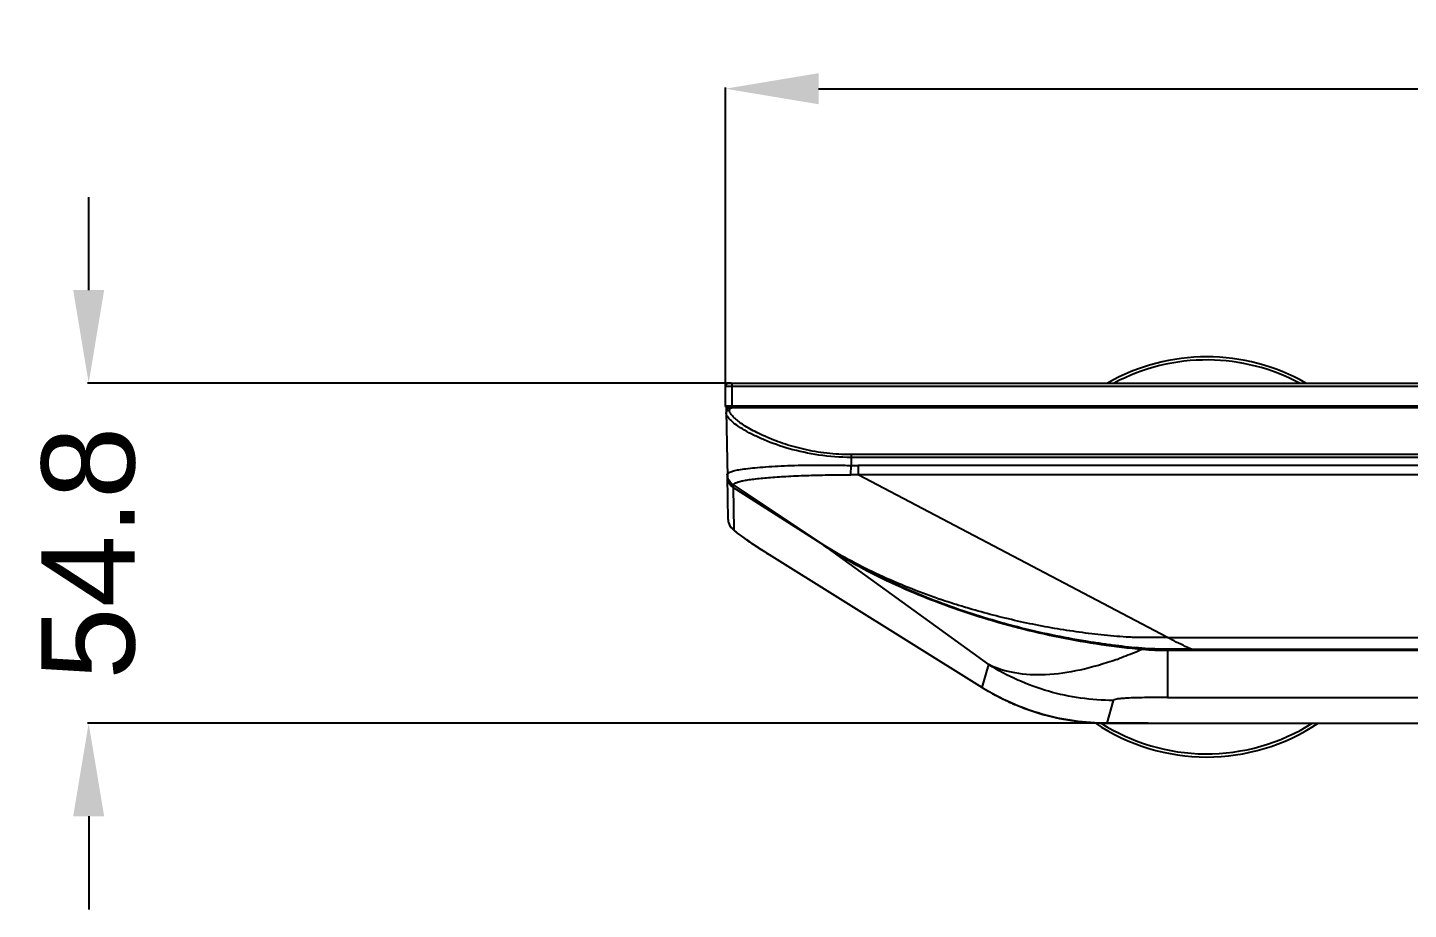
# Model space of a CAD drawing. Header units: millimetres. Extents: x 15137 to 17513, y -10160 to -6800.
# Drawn here: x 15873 to 16095.6, y -8868.5 to -8726.4 of the extents above; entities that cross this region are included whole.
import ezdxf

# ---------------------------------------------------------------- set-up
doc = ezdxf.new("R2010")
doc.units = ezdxf.units.MM
doc.styles.add('ARIAL', font='arial.ttf')
doc.dimstyles.get("Standard").update_dxf_attribs({"dimtxt": 15, "dimasz": 15, "dimexe": 0.18, "dimexo": 0.0625, "dimgap": 4, "dimtad": 0, "dimdec": 1, "dimdsep": 46, "dimtxsty": 'ARIAL', "dimcen": 0, "dimclrd": 5, "dimclre": 5, "dimclrt": 5, "dimadec": 0, "dimazin": 0, "dimtfac": 1, "dimtdec": 1, "dimtofl": 0, "dimtmove": 0, "dimatfit": 3, "dimfxl": 1, "dimtolj": 1, "dimtzin": 0, "dimarcsym": 0})

# ---------------------------------------------------------------- blocks, each defined once
blk = doc.blocks.new('*D68')
at = {"color": 5, "lineweight": -2, "transparency": 16777216}
for p, q in [((15985.49, -8784.1), (15985.49, -8736.03)), ((16316.5, -8788.03), (16316.5, -8736.03)), ((16000.49, -8736.21), (16121.71, -8736.21)), ((16301.5, -8736.21), (16159.94, -8736.21))]:
    blk.add_line(p, q, dxfattribs=at)
at = {"color": 5, "transparency": 16777216}
for points in [[(16000.49, -8733.71), (16000.49, -8738.71), (15985.49, -8736.21)], [(16301.5, -8733.71), (16301.5, -8738.71), (16316.5, -8736.21)]]:
    blk.add_solid(points, dxfattribs=at)
at = {"layer": 'Defpoints', "color": 0, "transparency": 16777216}
for p in [(16316.5, -8736.21), (15985.49, -8784.16), (16316.5, -8788.09)]:
    blk.add_point(p, dxfattribs=at)
at = {"color": 5, "transparency": 16777216, "insert": (16140.82, -8736.21), "char_height": 15, "attachment_point": 5, "style": 'ARIAL'}
blk.add_mtext('\\A1;331', dxfattribs=at)
blk = doc.blocks.new('*D69')
at = {"color": 5, "lineweight": -2, "transparency": 16777216}
for p, q in [((15882.81, -8768.66), (15882.81, -8753.66)), ((15986.43, -8783.66), (15882.63, -8783.66)), ((16053.64, -8838.46), (15882.63, -8838.46)), ((15882.81, -8853.46), (15882.81, -8868.46))]:
    blk.add_line(p, q, dxfattribs=at)
at = {"color": 5, "transparency": 16777216}
for points in [[(15880.31, -8768.66), (15885.31, -8768.66), (15882.81, -8783.66)], [(15880.31, -8853.46), (15885.31, -8853.46), (15882.81, -8838.46)]]:
    blk.add_solid(points, dxfattribs=at)
at = {"layer": 'Defpoints', "color": 0, "transparency": 16777216}
for p in [(15882.81, -8783.66), (15986.49, -8783.66), (16053.7, -8838.46)]:
    blk.add_point(p, dxfattribs=at)
at = {"color": 5, "transparency": 16777216, "insert": (15882.81, -8811.06), "char_height": 15, "attachment_point": 5, "rotation": 90, "style": 'ARIAL'}
blk.add_mtext('\\A1;54.8', dxfattribs=at)

msp = doc.modelspace()

# ---------------------------------------------------------------- linework, layer by layer
at = {"linetype": 'Continuous'}
for p, q in [((15985.49, -8787.36), (15985.49, -8784.16)), ((15985.49, -8784.16), (16290.69, -8784.16)), ((15985.99, -8783.66), (16290.19, -8783.66)), ((15986.49, -8783.66), (15986.49, -8787.66)), ((16290.69, -8787.36), (15985.49, -8787.36)), ((15985.59, -8787.66), (15985.6, -8788.17)), ((15985.79, -8787.66), (15985.59, -8787.66)), ((15985.6, -8788.17), (15985.79, -8798.76)), ((16290.39, -8787.66), (15985.79, -8787.66)), ((15986.49, -8787.68), (15986.1, -8787.68)), ((15986.11, -8787.68), (15986.11, -8788)), ((15988.55, -8791.24), (15988.54, -8791.23)), ((15988.55, -8791.24), (15988.54, -8791.23)), ((16005.73, -8795.18), (16005.73, -8795.62)), ((16137.15, -8795.18), (16005.73, -8795.18)), ((16005.73, -8795.62), (16005.75, -8796.93)), ((16137.15, -8795.62), (16005.73, -8795.62)), ((16005.69, -8798.43), (16005.75, -8796.93)), ((16006.87, -8796.95), (16006.87, -8798.41)), ((16137.15, -8796.95), (16006.87, -8796.95)), ((16056.74, -8824.64), (16006.87, -8798.41)), ((16137.15, -8798.41), (16006.87, -8798.41)), ((15985.91, -8805.62), (15985.79, -8798.76)), ((15986.73, -8800.46), (15986.72, -8800.07)), ((15986.72, -8800.07), (16001.5, -8809.9)), ((16001.5, -8809.9), (15986.73, -8800.46)), ((15986.73, -8800.47), (15986.85, -8807.26)), ((15992.54, -8811.28), (16026.87, -8832.71)), ((15992.54, -8811.28), (16026.87, -8832.7)), ((15992.54, -8811.28), (15992.54, -8811.28)), ((16001.52, -8809.91), (16001.5, -8809.9)), ((16001.52, -8809.91), (16001.5, -8809.9)), ((16001.5, -8809.9), (16001.5, -8809.9)), ((16001.5, -8809.91), (16001.94, -8810.19)), ((16027.93, -8829.02), (16001.94, -8810.19)), ((16056.74, -8824.64), (16137.33, -8824.64)), ((16056.74, -8826.71), (16056.74, -8834.31)), ((16056.74, -8826.71), (16219.45, -8826.71)), ((16060.61, -8826.53), (16060.61, -8826.55)), ((16060.61, -8826.53), (16137.35, -8826.53)), ((16026.87, -8832.7), (16027.93, -8829.02)), ((16026.87, -8832.71), (16026.87, -8832.71)), ((16048.02, -8834.78), (16046.96, -8838.45)), ((16056.74, -8834.31), (16136.16, -8834.31)), ((16046.96, -8838.46), (16046.96, -8838.45)), ((16046.96, -8838.45), (16141.66, -8838.45)), ((16046.96, -8838.46), (16046.96, -8838.46)), ((16046.96, -8838.46), (16141.68, -8838.46))]:
    msp.add_line(p, q, dxfattribs=at)
for points in [[(15985.91, -8805.62), (15985.91, -8805.69), (15985.94, -8805.92), (15985.99, -8806.15), (15986.06, -8806.36), (15986.15, -8806.54), (15986.25, -8806.71), (15986.36, -8806.86), (15986.46, -8806.99), (15986.56, -8807.1), (15986.66, -8807.2), (15986.76, -8807.3), (15986.87, -8807.39), (15986.99, -8807.49), (15987.11, -8807.6), (15987.25, -8807.71), (15987.39, -8807.82), (15987.55, -8807.94), (15987.71, -8808.06), (15987.88, -8808.18), (15988.06, -8808.31), (15988.25, -8808.45), (15988.45, -8808.59), (15988.66, -8808.74), (15988.88, -8808.9), (15989.11, -8809.05), (15989.35, -8809.22), (15989.6, -8809.39), (15989.86, -8809.56), (15990.13, -8809.74), (15990.41, -8809.92), (15990.69, -8810.11), (15990.98, -8810.3), (15991.28, -8810.49), (15991.59, -8810.69), (15991.91, -8810.89), (15992.23, -8811.09), (15992.54, -8811.28)], [(16001.5, -8809.9), (16004.21, -8811.56), (16007.3, -8813.29), (16010.55, -8814.96), (16013.99, -8816.56), (16017.58, -8818.07), (16021.3, -8819.49), (16025.17, -8820.82), (16029.17, -8822.03), (16033.17, -8823.11), (16037.28, -8824.07), (16041.38, -8824.89), (16045.11, -8825.51), (16048.21, -8825.94), (16050.91, -8826.24), (16053.5, -8826.46), (16056.08, -8826.55), (16058.54, -8826.55), (16137.35, -8826.55)]]:
    msp.add_lwpolyline(points, dxfattribs=at)
for centre, radius, start, end in [((16063.09, -8811.66), 32.25, 60.2697, 119.722), ((16063.09, -8811.66), 31.74, 89.4917, 118.0749), ((16063.09, -8811.66), 31.74, 61.9171, 89.4906), ((15985.99, -8784.16), 0.5, 90, 180), ((15985.79, -8787.36), 0.3, 180, 270), ((15986.08, -8788.17), 0.474, 172.6584, 180.9661), ((15986.09, -8788.17), 0.485, 156.6659, 172.667), ((15986.1, -8788.18), 0.508, 90.0106, 97.4107), ((16006.9, -8771.03), 25.92, 267.4557, 269.9353), ((16039.85, -8748.05), 72.75, 237.4688, 238.2), ((16056.12, -8713.12), 111.36, 250.9132, 251.0864), ((16027.89, -8769.49), 62.24, 289.4117, 289.7946), ((16046.95, -8800.51), 37.94, 238.0397, 238.6243), ((16046.97, -8800.49), 37.96, 238.6244, 240.1668), ((16046.97, -8800.49), 37.97, 240.1667, 241.2807), ((16046.96, -8800.5), 37.95, 241.2808, 242.9733), ((16046.96, -8800.5), 37.95, 242.9734, 243.9003), ((16046.96, -8800.5), 37.95, 243.9003, 245.5552), ((16046.96, -8800.5), 37.96, 245.5554, 246.4997), ((16046.97, -8800.49), 37.97, 246.4997, 248.1463), ((16046.96, -8800.51), 37.94, 248.1463, 249.0875), ((16046.96, -8800.5), 37.96, 249.0884, 265.6582), ((16046.97, -8800.46), 37.99, 265.6563, 269.9929), ((16063.09, -8811.66), 32.25, 236.0441, 303.8056), ((16063.09, -8811.66), 31.74, 237.5363, 269.4906), ((16063.09, -8811.66), 31.74, 269.4917, 302.4001)]:
    msp.add_arc(centre, radius, start, end, dxfattribs=at)
msp.add_ellipse((15987.79, -8798.73), major_axis=(-0.02, 2.05), ratio=0.974279, start_param=1.791789, end_param=2.574867, dxfattribs=at)
for points, knots in [([(15985.61, -8788.5), (15985.61, -8788.44), (15985.63, -8788.31), (15985.74, -8788.14), (15985.91, -8788.02), (15986.05, -8788), (15986.11, -8788)], [0, 0, 0, 0, 0.238094, 0.497393, 0.758349, 1, 1, 1, 1]), ([(15988.54, -8791.23), (15988.11, -8790.98), (15987.36, -8790.51), (15986.54, -8789.87), (15986.06, -8789.38), (15985.76, -8789.01), (15985.61, -8788.69), (15985.61, -8788.5)], [0, 0, 0, 0, 0.360573, 0.647868, 0.762927, 0.859024, 1, 1, 1, 1]), ([(15986.04, -8787.68), (15985.95, -8787.69), (15985.79, -8787.76), (15985.68, -8787.9), (15985.64, -8787.97)], [0, 0, 0, 0, 0.503523, 1, 1, 1, 1]), ([(16005.73, -8795.18), (16004.42, -8795.18), (16001.86, -8795.03), (15998.17, -8794.39), (15994.83, -8793.45), (15992.33, -8792.48), (15990.58, -8791.65), (15989.45, -8791.05), (15988.48, -8790.46), (15987.66, -8789.89), (15987.01, -8789.36), (15986.52, -8788.87), (15986.21, -8788.43), (15986.11, -8788.13), (15986.11, -8788)], [0, 0, 0, 0, 0.181513, 0.356151, 0.518247, 0.663275, 0.728153, 0.787282, 0.840184, 0.886389, 0.925478, 0.957209, 0.981697, 1, 1, 1, 1]), ([(16005.73, -8795.62), (16003.99, -8795.62), (16000.62, -8795.37), (15995.92, -8794.36), (15992.43, -8793.15), (15990.06, -8792.07), (15989.02, -8791.51), (15988.55, -8791.24)], [0, 0, 0, 0, 0.290865, 0.563494, 0.803628, 0.907974, 1, 1, 1, 1]), ([(15985.78, -8798.36), (15985.78, -8798.35), (15985.79, -8798.28), (15985.82, -8798.23), (15985.85, -8798.2)], [0, 0, 0, 0, 0.225967, 1, 1, 1, 1]), ([(15986.74, -8800.02), (15986.46, -8799.85), (15985.97, -8799.36), (15985.79, -8798.69), (15985.78, -8798.36)], [0, 0, 0, 0, 0.499063, 1, 1, 1, 1]), ([(15985.85, -8798.2), (15985.89, -8798.16), (15986, -8798.08), (15986.31, -8797.93), (15986.87, -8797.76), (15987.73, -8797.59), (15988.39, -8797.49), (15988.77, -8797.45)], [0, 0, 0, 0, 0.056164, 0.13068, 0.339509, 0.629923, 1, 1, 1, 1]), ([(15988.77, -8797.45), (15989.25, -8797.38), (15990.31, -8797.27), (15992.73, -8797.07), (15996.23, -8796.91), (15999.99, -8796.84), (16003.23, -8796.86), (16004.91, -8796.9), (16005.75, -8796.93)], [0, 0, 0, 0, 0.086707, 0.187984, 0.427801, 0.704384, 0.850991, 1, 1, 1, 1]), ([(15986.72, -8800.07), (15986.45, -8799.9), (15985.97, -8799.41), (15985.79, -8798.74), (15985.78, -8798.42)], [0, 0, 0, 0, 0.500325, 1, 1, 1, 1]), ([(15985.79, -8798.76), (15985.79, -8799.09), (15985.97, -8799.77), (15986.45, -8800.28), (15986.73, -8800.46)], [0, 0, 0, 0, 0.497266, 1, 1, 1, 1]), ([(15986.74, -8800.02), (15986.74, -8800.03), (15986.73, -8800.04), (15986.73, -8800.06), (15986.72, -8800.07)], [0, 0, 0, 0, 0.272833, 1, 1, 1, 1]), ([(15986.74, -8800.02), (15986.75, -8799.95), (15986.85, -8799.86), (15987.01, -8799.77), (15987.27, -8799.65), (15987.7, -8799.52), (15988.34, -8799.37), (15989.15, -8799.23), (15990.52, -8799.04), (15992.56, -8798.84), (15995.37, -8798.66), (15998.58, -8798.52), (16002.06, -8798.44), (16004.46, -8798.43), (16005.69, -8798.43)], [0, 0, 0, 0, 0.01101, 0.019081, 0.029121, 0.055335, 0.089826, 0.132478, 0.182988, 0.305944, 0.454647, 0.623905, 0.807754, 1, 1, 1, 1]), ([(15985.91, -8805.62), (15985.92, -8805.96), (15986.11, -8806.61), (15986.58, -8807.1), (15986.85, -8807.26)], [0, 0, 0, 0, 0.519904, 1, 1, 1, 1]), ([(15986.85, -8807.26), (15986.85, -8807.29), (15986.9, -8807.35), (15986.99, -8807.46), (15987.15, -8807.6), (15987.36, -8807.77), (15987.62, -8807.98), (15988.05, -8808.3), (15988.69, -8808.76), (15989.54, -8809.34), (15990.49, -8809.97), (15991.5, -8810.62), (15992.19, -8811.06), (15992.54, -8811.28)], [0, 0, 0, 0, 0.011161, 0.03193, 0.062244, 0.101594, 0.149348, 0.204684, 0.334596, 0.484559, 0.648918, 0.822382, 1, 1, 1, 1]), ([(16019.7, -8818.36), (16016.52, -8817.25), (16010.28, -8814.78), (16004.34, -8811.63), (16001.51, -8809.88)], [0, 0, 0, 0, 0.503254, 1, 1, 1, 1]), ([(16043.61, -8825.26), (16039.89, -8824.66), (16032.51, -8823.11), (16021.7, -8819.81), (16011.27, -8815.54), (16004.68, -8811.93), (16001.52, -8809.91)], [0, 0, 0, 0, 0.250755, 0.501129, 0.750957, 1, 1, 1, 1]), ([(16001.94, -8810.19), (16003.82, -8811.39), (16007.69, -8813.63), (16015.74, -8817.54), (16026.27, -8821.49), (16039.34, -8824.83), (16048.26, -8826.15), (16052.74, -8826.54)], [0, 0, 0, 0, 0.124386, 0.249043, 0.498851, 0.749245, 1, 1, 1, 1]), ([(16024.78, -8819.98), (16024.38, -8819.86), (16022.79, -8819.39), (16021.2, -8818.87), (16020.02, -8818.47)], [0, 0, 0, 0, 0.250501, 1, 1, 1, 1]), ([(16056.74, -8824.64), (16056.06, -8824.64), (16054.7, -8824.64), (16053, -8824.65), (16051.64, -8824.64), (16050.28, -8824.6), (16048.59, -8824.48), (16046.56, -8824.29), (16044.54, -8824.06), (16042.53, -8823.8), (16039.85, -8823.41), (16036.53, -8822.83), (16032.57, -8822.02), (16028.65, -8821.07), (16026.07, -8820.36), (16024.78, -8819.98)], [0, 0, 0, 0, 0.062893, 0.12578, 0.157218, 0.188646, 0.251474, 0.314257, 0.376997, 0.439683, 0.502302, 0.627303, 0.751953, 0.876201, 1, 1, 1, 1]), ([(16060.61, -8826.53), (16060.28, -8826.38), (16058.98, -8825.78), (16057.69, -8825.14), (16056.74, -8824.64)], [0, 0, 0, 0, 0.253221, 1, 1, 1, 1]), ([(16060.61, -8826.53), (16059.9, -8826.53), (16058.48, -8826.53), (16056.34, -8826.53), (16054.21, -8826.5), (16052.08, -8826.35), (16049.95, -8826.13), (16047.83, -8825.88), (16045.72, -8825.59), (16044.31, -8825.38), (16043.61, -8825.26)], [0, 0, 0, 0, 0.125038, 0.250075, 0.375108, 0.50013, 0.625126, 0.750104, 0.875063, 1, 1, 1, 1]), ([(16052.74, -8826.54), (16052.42, -8826.68), (16051.18, -8827.22), (16049.92, -8827.7), (16048.97, -8828.05)], [0, 0, 0, 0, 0.253665, 1, 1, 1, 1]), ([(16048.58, -8828.19), (16046.62, -8828.87), (16042.85, -8829.99), (16037.31, -8830.81), (16032.3, -8830.58), (16029.26, -8829.67), (16027.93, -8829.02)], [0, 0, 0, 0, 0.294083, 0.556751, 0.790002, 1, 1, 1, 1]), ([(16048.02, -8834.78), (16044.5, -8834.78), (16037.44, -8833.79), (16030.92, -8830.88), (16027.93, -8829.02)], [0, 0, 0, 0, 0.499498, 1, 1, 1, 1]), ([(16026.87, -8832.71), (16026.87, -8832.71), (16026.87, -8832.7), (16026.87, -8832.7), (16026.87, -8832.7)], [0, 0, 0, 0, 0.345757, 1, 1, 1, 1]), ([(16046.96, -8838.46), (16043.45, -8838.46), (16036.38, -8837.47), (16029.86, -8834.57), (16026.87, -8832.71)], [0, 0, 0, 0, 0.500005, 1, 1, 1, 1]), ([(16056.74, -8834.31), (16056.09, -8834.31), (16054.86, -8834.31), (16053.13, -8834.33), (16051.61, -8834.37), (16050.35, -8834.41), (16049.37, -8834.48), (16048.67, -8834.56), (16048.26, -8834.63), (16048.07, -8834.71), (16048.02, -8834.76), (16048.02, -8834.78)], [0, 0, 0, 0, 0.220447, 0.419472, 0.593214, 0.737895, 0.850411, 0.930233, 0.97832, 0.991846, 1, 1, 1, 1])]:
    msp.add_open_spline(points, degree=3, knots=knots, dxfattribs=at)
for points in [[(16006.87, -8798.41), (16006.48, -8798.43), (16006.08, -8798.43), (16005.69, -8798.43)], [(16052.74, -8826.54), (16054.07, -8826.66), (16055.4, -8826.71), (16056.74, -8826.71)]]:
    msp.add_open_spline(points, degree=3, dxfattribs=at)

# ---------------------------------------------------------------- dimensions: what is measured, and where the dimension line sits
dim = msp.add_linear_dim(base=(16316.5, -8736.21), p1=(15985.49, -8784.16), p2=(16316.5, -8788.09), text='331', dimstyle='Standard', override={"dimtol": 1, "dimtp": 2, "dimtm": 2, "dimtfillclr": 7})
dim.commit()
dim.dimension.update_dxf_attribs({"geometry": '*D68', "text_midpoint": (16140.82, -8736.21), "dimtype": 160})
dim = msp.add_linear_dim(base=(15882.81, -8783.66), p1=(16053.7, -8838.46), p2=(15986.49, -8783.66), angle=90, dimstyle='Standard', override={"dimtfillclr": 7})
dim.commit()
dim.dimension.update_dxf_attribs({"geometry": '*D69', "text_midpoint": (15882.81, -8811.06), "dimtype": 160})

doc.saveas('drawing.dxf')
